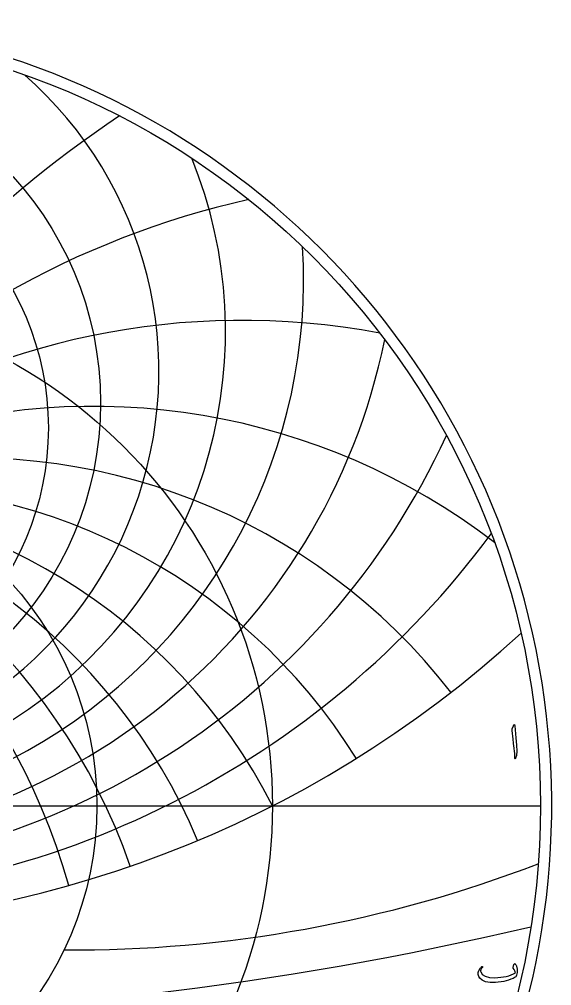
# Model space of a CAD drawing. Header units: millimetres. Extents: x -69 to 69, y -69 to 71.
# Drawn here: x 22.3 to 68.9, y -15.8 to 68.9 of the extents above; entities that cross this region are included whole.
import ezdxf

# ---------------------------------------------------------------- set-up
doc = ezdxf.new("R2010")
doc.units = ezdxf.units.MM
for name, color, linetype in [('CUT_OUTER', 1, 'Continuous'), ('ENGRAVE', 7, 'Continuous'), ('ENGRAVE_FINE', 8, 'Continuous'), ('TEXT', 5, 'Continuous')]:
    doc.layers.add(name, color=color, linetype=linetype)

msp = doc.modelspace()

# ---------------------------------------------------------------- linework, layer by layer
at = {"layer": 'CUT_OUTER'}
msp.add_arc((-0.0002, -0.0002), 68.9324, 142.382592, 87.802872, dxfattribs=at)
at = {"layer": 'ENGRAVE'}
msp.add_lwpolyline([(-67.95, 0), (67.95, 0)], dxfattribs=at)
for centre, radius in [((0, 0), 67.95), ((0, 35.2868), 29.431), ((0, 33.1052), 24.8614), ((0, 0), 44.4794), ((0, 0), 29.1157)]:
    msp.add_circle(centre, radius, dxfattribs=at)
for centre, radius, start, end in [((0, 38.0422), 34.5416, 131.217225, 48.782775), ((0, 41.5428), 40.378, 157.921197, 22.078803), ((0, 46.0441), 47.2088, 176.459436, 3.540564), ((0, 51.941), 55.4416, 191.562988, 348.437012), ((0, 59.875), 65.7308, 204.693673, 335.306327), ((0, -22.6634), 49.9203, 27, 153), ((0, -22.6634), 49.9203, 27, 153), ((0, 70.958), 79.2018, 216.531385, 323.468615), ((0, 87.2956), 97.9742, 227.454482, 312.545518), ((27.043, 100.9257), 113.5593, 269.591509, 291.011145)]:
    msp.add_arc(centre, radius, start, end, dxfattribs=at)
at = {"layer": 'ENGRAVE_FINE'}
for centre, radius, start, end in [((86.4646, -22.6634), 99.8407, 123.681398, 172.638593), ((86.4646, -22.6634), 99.8407, 123.681398, 172.638593), ((59.4927, -22.6634), 77.6623, 102.711525, 170.012184), ((59.4927, -22.6634), 77.6623, 102.711525, 170.012184), ((41.8881, -22.6634), 65.1664, 79.386319, 167.224604), ((41.8881, -22.6634), 65.1664, 79.386319, 167.224604), ((-28.8215, -22.6634), 57.643, 15.782919, 127.503789), ((-28.8215, -22.6634), 57.643, 15.782919, 127.503789), ((28.8215, -22.6634), 57.643, 52.496211, 164.217081), ((28.8215, -22.6634), 57.643, 52.496211, 164.217081), ((-18.1695, -22.6634), 53.1241, 19.084968, 142.149598), ((-18.1695, -22.6634), 53.1241, 19.084968, 142.149598), ((18.1695, -22.6634), 53.1241, 37.850402, 160.915032), ((18.1695, -22.6634), 53.1241, 37.850402, 160.915032), ((-8.8023, -22.6634), 50.6904, 22.779587, 148.066789), ((-8.8023, -22.6634), 50.6904, 22.779587, 148.066789), ((8.8023, -22.6634), 50.6904, 31.933211, 157.220413), ((8.8023, -22.6634), 50.6904, 31.933211, 157.220413), ((0, 273.3699), 291.7938, 256.701805, 283.298195)]:
    msp.add_arc(centre, radius, start, end, dxfattribs=at)
at = {"layer": 'TEXT'}
for points in [[(65.5923, 6.9907), (65.6333, 7.07), (65.6663, 7.0979), (65.6912, 7.0743), (65.708, 6.9993), (65.8066, 5.9491), (65.8653, 5.3045), (65.8784, 4.7896), (65.846, 4.4044), (65.7681, 4.1488), (65.7539, 4.1279), (65.7413, 4.1166), (65.7303, 4.115), (65.7209, 4.1231), (65.7134, 4.1357), (65.708, 4.152), (65.7048, 4.1721), (65.7038, 4.1959), (65.7038, 4.3816), (65.6952, 4.5785), (65.678, 4.7867), (65.6523, 5.0061), (65.6467, 5.0634), (65.6298, 5.2183), (65.6017, 5.4706), (65.5623, 5.8205), (65.468, 6.5964), (65.4659, 6.6376), (65.468, 6.6757), (65.4744, 6.7105), (65.4852, 6.7421)], [(65.7419, -13.8624), (65.7707, -13.8985), (65.7971, -13.9385), (65.8211, -13.9821), (65.8426, -14.0295), (65.8618, -14.0804), (65.8785, -14.1346), (65.8929, -14.1919), (65.9048, -14.2524), (65.9203, -14.3741), (65.9241, -14.4946), (65.9161, -14.6141), (65.8962, -14.7325), (65.8662, -14.8381), (65.8276, -14.9233), (65.7805, -14.9881), (65.7248, -15.0326), (65.548, -15.1261), (65.3604, -15.2094), (65.1622, -15.2825), (64.9532, -15.3455), (64.7335, -15.3977), (64.5031, -15.4387), (64.262, -15.4685), (64.0102, -15.4869), (63.5381, -15.4821), (63.1508, -15.4162), (62.848, -15.2892), (62.63, -15.1012), (62.5405, -14.9541), (62.4992, -14.7957), (62.5062, -14.6262), (62.5614, -14.4453), (62.58, -14.4064), (62.6016, -14.3666), (62.6261, -14.326), (62.6535, -14.2846), (62.6839, -14.2424), (62.7173, -14.1994), (62.7536, -14.1556), (62.7928, -14.111), (62.806, -14.0984), (62.8196, -14.0906), (62.8338, -14.0877), (62.8486, -14.0896), (62.8585, -14.0933), (62.8668, -14.1003), (62.8735, -14.1105), (62.8786, -14.1238), (62.881, -14.1364), (62.8796, -14.1485), (62.8745, -14.16), (62.8657, -14.171), (62.829, -14.2147), (62.7961, -14.2599), (62.7669, -14.3068), (62.7414, -14.3553), (62.724, -14.4017), (62.7146, -14.4464), (62.7133, -14.4895), (62.72, -14.5311), (62.8539, -14.7735), (63.1057, -14.9436), (63.4755, -15.0414), (63.963, -15.0669), (64.2311, -15.0566), (64.4865, -15.0342), (64.7294, -14.9998), (64.9596, -14.9533), (65.1776, -14.8947), (65.3835, -14.8241), (65.5773, -14.7415), (65.7591, -14.6468), (65.7414, -14.5584), (65.7012, -14.4603), (65.6385, -14.3526), (65.5533, -14.2353), (65.5506, -14.224), (65.5512, -14.2031), (65.5549, -14.1726), (65.5619, -14.1324), (65.5638, -14.1284), (65.5651, -14.1249), (65.5659, -14.122), (65.5662, -14.1196), (65.5801, -14.0649), (65.6005, -14.0038), (65.6273, -13.9363), (65.6605, -13.8624), (65.6752, -13.8399), (65.6937, -13.8324), (65.7159, -13.8399), (65.7419, -13.8624)]]:
    msp.add_lwpolyline(points, close=True, dxfattribs=at)

doc.saveas('drawing.dxf')
